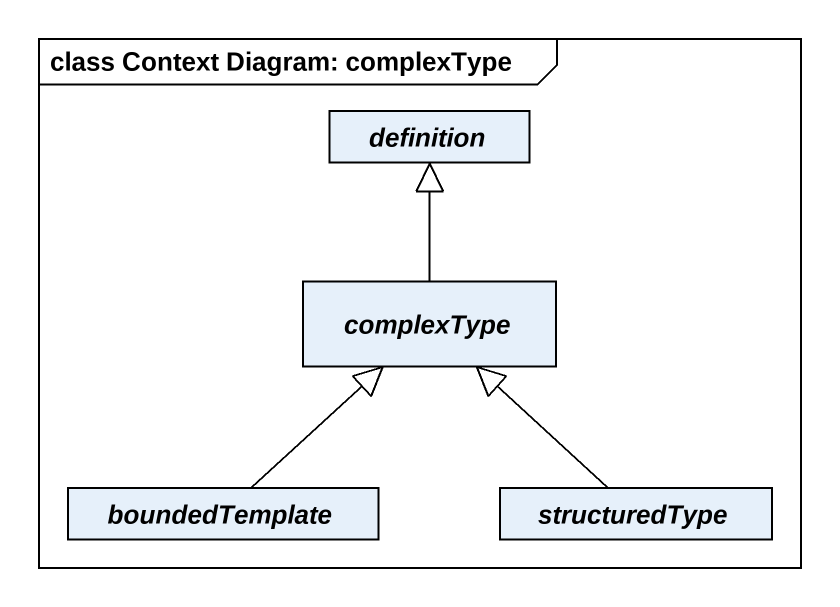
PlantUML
@startuml
mainframe class Context Diagram: complexType
hide circle
hide empty members
abstract class definition
abstract class complexType
abstract class boundedTemplate
abstract class structuredType
complexType -up-|> definition
boundedTemplate -up-|> complexType
structuredType -up-|> complexType
@enduml
